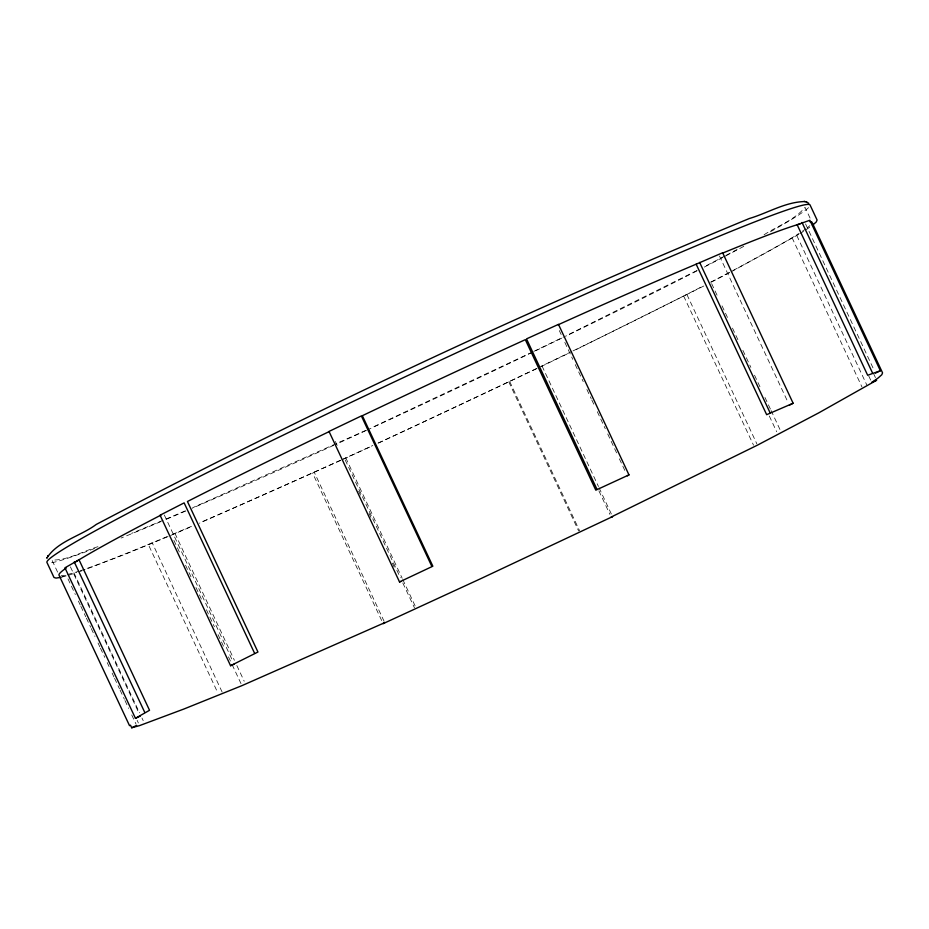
<?xml version="1.0" encoding="UTF-8"?>
<svg xmlns="http://www.w3.org/2000/svg" width="929" height="929" viewBox="0 0 929 929"><rect width="100%" height="100%" fill="white"/><g stroke="black" fill="none" stroke-linecap="round" stroke-linejoin="round"><path stroke-width="0.7" stroke-dasharray="4.64 3.48" d="M805.873 229.916L810.285 226.827M732.888 270.536A415.797 15.956 -25.1 0 0 792.065 237.731L798.975 233.4M798.789 234.34L732.238 271.256M799.974 233.609L803.515 231.391M764.068 234.77C777.608 225.886 794.701 219.964 805.025 207.33L810.901 219.871M724.945 255.951L703.369 267.215M726.164 255.301L737.15 249.471M711.417 282.102L729.788 272.534M697.017 270.502L566.144 335.741M573.054 350.872A415.797 15.956 -25.1 0 0 683.639 296.014L703.648 285.76M703.845 285.993L573.762 350.779M533.792 351.394L563.636 336.972M540.922 366.653L568.699 353.229M532.491 352.021L371.089 427.967M377.987 443.087A415.797 15.956 -25.1 0 0 508.755 381.819L536.834 368.36M537.043 368.511L377.313 443.632M61.209 577.269L66.145 574.923A415.797 15.956 -25.1 0 1 61.163 575.725M365.921 430.348L192.977 507.582M343.416 459.17L372.134 446.013M340.513 460.238L314.234 472.164A415.797 15.956 -25.1 0 1 199.619 522.818M341.837 459.646L345.774 457.858A415.797 15.956 -25.1 0 0 372.808 445.479M340.862 460.331L199.363 523.213M185.173 510.915L164.375 519.764M170.599 535.499L192.918 525.988M163.04 520.321L131.616 533.351M166.918 536.695L152.228 542.85A415.797 15.956 -25.1 0 1 85.665 568.885M172.26 534.465L174.931 533.339A415.797 15.956 -25.1 0 0 192.942 525.675M168.056 536.567L126.936 553.568L83.343 570.29M97.951 546.682C82.902 551.245 67.817 560.326 51.966 560.094L57.842 572.636M79.348 571.73L82.007 570.766M68.769 575.19L76.701 572.589M67.434 574.563L73.925 572.775A415.797 15.956 -25.1 0 0 78.86 571.196M62.278 576.967L66.168 575.91M805.559 223.912L874.224 370.485M873.597 373.679L875.432 377.604M868.708 375.908L871.17 381.145M796.815 235.583L866.711 384.78M792.065 237.731L861.949 386.928M719.476 255.986L788.129 402.559M711.637 283.624L717.153 295.399M722.054 305.862L728.8 320.261M732.482 328.111L739.217 342.511M742.898 350.361L750.864 367.373M754.545 375.223L761.292 389.623M764.973 397.473L770.489 409.259M771.093 410.56L780.29 430.197M769.305 416.018L776.667 431.73M686.961 294.644L756.845 443.83M683.639 296.014L753.535 445.2M559.304 330.596L561.139 334.521M564.82 342.371L572.787 359.384M575.248 364.621L583.215 381.633M586.896 389.483L591.181 398.646M591.796 399.958L594.862 406.496M597.312 411.733L605.278 428.745M607.729 433.982L616.926 453.607M619.388 458.845L626.123 473.244M542.072 366.096L598.473 486.506M599.077 487.806L611.34 513.981M598.903 490.86L609.935 514.411M509.731 381.598L579.615 530.784M508.755 381.819L578.639 531.016M345.774 457.858L402.176 578.256M402.791 579.568L415.658 607.043M345.193 459.948L400.364 577.733M402.814 582.971L414.462 607.833M335.334 441.461L337.169 445.386M358.629 491.197L360.464 495.122M369.045 513.447L370.88 517.372M392.34 563.171L394.186 567.096M384.13 621.362L314.234 472.164L312.62 473.151L381.889 621.025M174.931 533.339L234.398 660.287M236.849 665.524L244.211 681.224M164.317 514.991L232.97 661.564M173.909 540.376L180.656 554.776M185.556 565.238L192.303 579.638M195.973 587.488L202.719 601.887M206.401 609.738L214.367 626.75M218.048 634.6L224.795 648.999M228.464 656.849L231.53 663.387M232.145 664.699L241.343 684.336M222.124 692.035L152.228 542.85L148.454 544.766L217.723 692.651M73.925 572.775L139.524 712.798M141.974 718.036L143.205 720.66M70.43 566.887L139.083 713.46M137.144 720.358L138.375 722.983M67.98 578.848L75.33 594.548M78.396 601.098L80.242 605.023M80.858 606.323L85.758 616.798M86.374 618.11L90.659 627.272M91.274 628.573L94.955 636.423M98.021 642.973L99.856 646.898M100.471 648.21L104.756 657.372M107.218 662.598L109.053 666.523M112.119 673.072L113.953 676.997M114.569 678.309L119.469 688.772M120.085 690.084L124.381 699.247M124.997 700.559L128.666 708.409M131.732 714.947L136.029 724.109M809.867 225.666A415.797 15.956 -25.1 0 1 807.707 227.431M805.884 228.801A415.797 15.956 -25.1 0 1 802.54 231.112M729.068 272.557A415.797 15.956 -25.1 0 1 710.046 282.474M571.788 351.487A415.797 15.956 -25.1 0 1 540.666 366.525M84.469 569.303A415.797 15.956 -25.1 0 1 80.196 570.754M808.532 207.631A421.336 16.176 -25.1 0 1 767.598 233.342M743.815 246.336A421.336 16.176 -25.1 0 1 725.189 256.207M722.855 257.438A421.336 16.176 -25.1 0 1 703.148 267.691M696.994 270.85A421.336 16.176 -25.1 0 1 565.447 336.344M561.708 338.156A421.336 16.176 -25.1 0 1 533.873 351.603M532.596 352.219A421.336 16.176 -25.1 0 1 368.999 429.175M366.374 430.382A421.336 16.176 -25.1 0 1 336.368 444.12M333.79 445.293A421.336 16.176 -25.1 0 1 192.21 508.221M185.777 510.985A421.336 16.176 -25.1 0 1 163.55 520.449M160.903 521.575A421.336 16.176 -25.1 0 1 121.107 538.03M94.561 548.505A421.336 16.176 -25.1 0 1 49.957 562.974"/><path stroke-width="1.39" d="M804.862 201.558C785.551 201.848 767.644 213.101 749.424 218.489L748.844 218.721C526.94 310.367 309.136 412.406 96.674 524.211L96.128 524.525C80.695 536.079 57.401 541.212 46.787 558.213L47.077 557.551M47.634 556.274L47.925 555.612M812.492 225.294L816.243 221.985L817.102 220.034L810.053 204.984A421.336 16.176 -25.1 0 0 421.638 369.068A421.336 16.176 -25.1 0 0 46.938 562.44L53.998 577.49L56.042 578.093L60.977 577.327M597.01 489.386L526.511 338.888L558.468 324.372L628.968 474.882L595.814 490.175L525.315 339.666A415.797 15.956 -25.1 0 0 362.345 415.704L432.844 566.202L399.516 581.926L329.017 431.428L361.369 415.937L431.869 566.435M161.042 515.049A415.797 15.956 -25.1 0 0 79.035 559.792L64.937 567.805L135.437 718.303L140.314 716.073M135.437 718.303L149.534 710.29L79.035 559.792M75.923 561.743L79.406 559.56M627.354 475.857L628.968 474.882M558.143 324.767A415.797 15.956 -25.1 0 1 696.158 264.184L722.634 252.758L793.134 403.256L789.36 405.172M793.134 403.256L766.657 414.682L696.158 264.184M254.639 653.389L184.139 502.879L160.067 515.212L230.566 665.71L257.948 652.019L187.449 501.509A415.797 15.956 -25.1 0 1 329.11 431.625M722.878 253.013A415.797 15.956 -25.1 0 1 797.163 224.748L809.879 220.254L880.378 370.752L875.455 373.11M880.378 370.752L867.663 375.258L797.163 224.748M130.478 725.154L131.709 727.767L136.644 725.421M230.566 665.71L234.201 664.177M399.516 581.926L400.922 581.496M131.709 727.767L139.594 725.595L183.954 709.001L241.958 685.637L384.734 622.662L383.12 623.649L481.141 578.488L612.571 516.605L611.166 517.035L757.46 445.142L819.018 412.72L876.662 380.228L871.774 382.446L878.207 377.929L881.807 374.724L882.55 372.843L812.051 222.345A415.797 15.956 -25.1 0 0 809.925 221.799M797.488 224.655L800.055 223.959M806.209 201.953L808.753 203.254M804.166 201.361L806.906 202.15M801.994 222.426L872.494 372.935M699.63 262.384L770.129 412.882M74.274 561.94L144.773 712.438M129.537 725.688L59.038 575.19A415.797 15.956 -25.1 0 1 66.249 567.991"/></g></svg>
